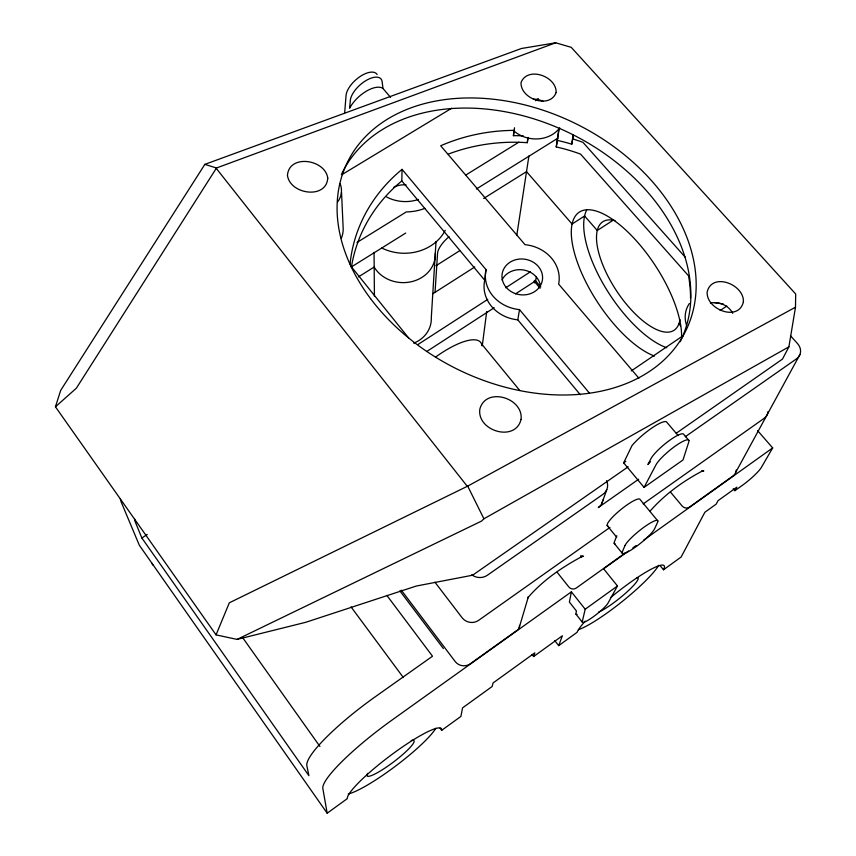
<?xml version="1.0" encoding="UTF-8"?>
<svg xmlns="http://www.w3.org/2000/svg" width="856" height="856" viewBox="0 0 856 856"><rect width="100%" height="100%" fill="white"/><g stroke="black" fill="none" stroke-linecap="round" stroke-linejoin="round"><path stroke-width="1.28" d="M676.293 433.2L782.47 359.092L788.9 346.841L795.492 307.208L795.684 293.983L571.22 47.326L555.683 42.8L521.454 48.492L204.851 164.373L60.68 390.411L55.437 406.803L216.065 634.874L237.069 639.411L305.795 622.28L416.262 586.05L472.598 575.211L628.133 466.82M351.442 267.008A170.804 150.816 8.5 0 1 401.817 180.926L402.063 169.37L486.026 269.64A37.033 32.581 8.5 0 0 519.517 309.626L589.345 393.011M436.025 241.542L431.296 317.801A29.992 26.771 1.9 0 1 413.716 343.181M435.041 292.335L437.566 253.194A20.779 7.832 -40.4 0 1 449.015 236.705M344.668 112.853L346.038 95.637A19.667 9.427 -41.7 0 1 359.788 76.73A19.667 9.427 -41.7 0 1 377.111 74.461M580.293 394.702L517.784 319.834A36.573 32.271 8.5 0 1 484.731 280.233L486.026 269.64M482.27 345.738L486.711 311.552M523.294 135.858A171.992 151.63 8.5 0 0 513.407 135.676L514.531 127.758M559.096 128.796L557.417 140.405A171.992 151.63 8.5 0 1 571.787 144.204L573.071 135.066M571.787 144.204L573.37 135.002M690.557 297.824A170.804 150.816 8.5 0 0 688.556 275.835L580.55 154.101A170.804 150.816 8.5 0 0 556.25 146.932L558.85 128.967M448.351 154.091A170.804 150.816 8.5 0 1 527.264 142.695L528.045 137.452M527.264 142.695L528.056 137.57M516.778 235.443L528.912 155.963M513.407 135.676L514.221 130.465M517.784 319.834L519.517 309.626M556.25 146.932L557.417 140.405M534.54 282.897L535.011 280.297M515.462 293.929L535.631 280.854L536.337 277.012M628.55 550.975L603.619 568.791L617.476 585.975L608.049 603.041A16.574 2.611 -38.4 0 1 593.326 616.759A16.574 2.611 -38.4 0 1 582.283 621.659L585.194 609.226L571.391 591.838L569.39 602.1L576.441 611.002L575.885 613.57A16.542 2.707 -38.4 0 0 577.051 614.351M340.196 183.933C342.614 189.764 341.555 196.837 337.671 201.813M55.437 406.803L76.366 388.185L216.493 167.99L555.683 42.8M519.1 628.015L528.323 596.91L527.649 597.991C542.469 580.529 562.125 567.186 582.166 556.411L580.946 556.817L583.514 556.261L580.614 555.812M531.972 654.455L533.598 656.552L534.818 652.828L493.045 682.981L492.147 686.491L462.572 707.859L460.903 716.418L441.664 730.339A58.754 9.256 -37.1 0 0 394.916 752.274A58.754 9.256 -37.1 0 0 347.269 798.659L327.174 813.2L139.335 545.272L121.263 502.183A79.18 29.361 -35.3 0 1 120.375 498.759M602.035 502.943L606.776 489.643M554.699 640.523L558.701 645.638L562.36 635.773L533.598 656.552M616.834 535.77L614.351 541.955A20.865 3.799 -38.9 0 0 615.132 543.838M216.065 634.874L229.322 602.806L467.697 486.122L795.492 307.208M644.065 487.385L655.899 464.979A21.571 4.323 -39.6 0 1 675.673 445.805A21.571 4.323 -39.6 0 1 688.791 441.91L683.013 459.95L644.065 487.385L623.65 462.839L632.017 445.569A25.305 5.478 -39.6 0 1 651.234 428.439A25.305 5.478 -39.6 0 1 666.364 421.73L678.102 435.533M735.7 472.384L799.953 354.491M733.196 488.744L734.876 490.702L736.856 487.16L718.045 500.664L716.162 504.141L704.863 512.263L681.13 557.021L663.496 569.786A55.715 8.549 -38.6 0 0 610.788 597.413M757.624 430.632L772.679 447.923L761.359 467.44A20.03 3.231 -39.6 0 1 742.323 485.363L734.876 490.702M650.228 510.957C664.834 494.308 683.452 480.869 703.001 470.682L701.76 471.121L703.835 470.886L702.412 470.971M788.9 346.841L483.908 518.79L481.618 521.047L237.069 639.411M558.701 645.638L577.083 632.327A55.715 8.549 -38.6 0 1 585.204 621.178M585.194 609.226L617.476 585.975M625.725 552.666L576.206 588.072A5.329 5.018 22.5 0 1 568.78 586.916L557.138 572.268M571.391 591.838L392.219 719.928A84.541 14.424 -37 0 0 322.851 788.537L327.174 813.2M632.884 547.872L636.136 545.55M643.723 540.125L772.679 447.923M609.953 527.424L478.675 620.311A11.834 11.363 12.9 0 1 462.112 617.743L434.891 582.123M643.22 503.884L764.173 418.306A11.331 10.005 23.2 0 0 767.993 411.65M638.672 479.21L598.258 507.587A12.391 11.438 18.6 0 0 602.806 500.054M685.26 436.721L796.487 358.867A12.294 10.657 22.1 0 0 797.578 343.641L790.495 335.766M623.65 462.839L625.811 461.341M631.257 370.926L682.863 335.873M720.185 310.514L726.776 306.031M426.973 351.356L494.18 307.743M386.891 595.444L432.505 656.22L375.281 696.752A84.113 15.686 -36.9 0 0 306.855 765.82L308.92 775.686L141.861 537.996L147.275 534.486M418.252 344.315L487.76 299.375M505.703 287.776L530.367 271.834M612.843 220.42L597.263 230.499L584.584 216.001L572.076 224.037L526.526 171.628L483.64 198.474M432.815 293.758L474.78 266.965M435.982 265.745L459.672 250.733M358.397 276.916L374.168 267.04A32.4 28.419 2.1 0 0 411.276 281.742A32.4 28.419 2.1 0 0 435.297 253.258M351.356 266.965L405.712 233.067M476.396 188.994L557.759 138.255M357.005 242.462L406.29 211.924A47.337 40.585 2.2 0 0 424.822 208.393M465.578 175.191L518.843 142.192M341.897 174.656L451.722 108.209M714.107 302.628L723.256 303.987M204.851 164.373L216.493 167.99M685.346 257.314L582.968 142.353A172.966 152.293 8.5 0 0 572.814 138.94M678.883 323.868L680.563 325.783M638.886 378.213L558.636 284.096A37.033 32.581 8.5 0 0 525.017 244.666L440.69 145.766A172.966 152.293 8.5 0 1 514.114 130.369M688.898 440.455L683.784 434.441A21.539 4.408 -39.6 0 0 668.44 441.215A21.539 4.408 -39.6 0 0 650.817 458.923L647.906 464.541A25.423 5.147 -39.5 0 1 650.432 461.759M382.985 88.468A23.262 10.946 -41.5 0 0 366.229 91.25A23.262 10.946 -41.5 0 0 349.644 108.252L350.275 100.687A19.688 9.363 -41.7 0 1 366.058 80.528A19.688 9.363 -41.7 0 1 382.151 81.823L382.985 88.468L390.55 97.359M535.631 280.854L540.789 286.942M534.069 281.1L540.115 288.237M670.398 491.965L682.157 506.014A5.243 4.762 24.5 0 0 689.433 507.127L732.693 476.204A10.4 9.33 24.5 0 0 736.256 469.998M401.817 180.926L484.731 280.233M657.836 520.962L640.128 499.572A21.036 4.045 -39 0 0 620.076 510.208A21.036 4.045 -39 0 0 608.156 526.119M481.693 344.091L519.72 390.422M660.276 565.848L663.496 569.786M607.172 525.563L616.662 537.194M614.191 543.346L622.162 553.137M351.088 266.419L408.89 338.313M576.077 614.287L582.455 622.355M216.365 168.482L466.991 485.93M401.293 590.148L455.114 661.453A10.818 10.486 15 0 0 470.254 663.817L517.42 630.102A5.371 5.147 20.1 0 0 519.464 625.372M399.902 590.918L443.365 648.527M351.024 606.872L403.337 677.535M440.08 728.21L441.664 730.339M242.73 637.752L319.941 746.496M467.697 486.122L483.908 518.79M141.861 537.996L135.419 522.288A79.555 28.387 -35.5 0 1 134.585 518.95M341.523 192.183L343.085 226.551A31.469 27.36 -2.4 0 1 341.33 238.321M374.051 252.392L374.425 296.294M686.576 325.344A31.244 27.221 18.4 0 1 689.369 303.505M710.437 303.024A18.746 16.328 18.4 0 1 732.768 313.339M533.395 99.178A17.634 14.83 7.4 0 1 543.314 101.457M559.738 127.844A29.393 24.717 7.4 0 1 513.846 130.882M341.405 174.528A188.919 137.046 26.8 0 1 570.92 133.718A188.919 137.046 26.8 0 1 680.199 341.705M502.023 279.987A20.116 17.751 8.5 0 1 523.144 269.918A20.116 17.751 8.5 0 1 540.414 285.701M535.631 100.762A14.616 12.273 7.8 0 1 538.306 98.59M350.05 264.119A172.966 152.293 8.5 0 1 402.063 169.37M606.572 480.655A12.658 11.642 18.3 0 1 602.913 494.361L487.417 575.221A12.894 12.23 11.6 0 1 471.71 574.772M418.498 199.427A35.503 30.442 2.2 0 1 386.634 196.998M679.974 319.555A64.906 26.418 56.7 0 1 616.331 290.526A64.906 26.418 56.7 0 1 615.015 220.613M666.781 347.771A85.675 34.893 56.7 0 1 603.929 285.134A85.675 34.893 56.7 0 1 586.66 210.105M654.551 356.075A85.889 34.208 56.7 0 1 574.633 253.665A85.889 34.208 56.7 0 1 617.39 222.902A85.889 34.208 56.7 0 1 681.579 336.633M393.771 187.282A19.752 17.077 2.2 0 1 406.076 184.875M445.238 230.307A45.208 39.226 2.2 0 1 381.84 248.047M435.404 357.198A52.794 17.067 -38.9 0 1 481.96 345.599M152.967 565.088A78.688 26.129 -35.6 0 1 151.833 563.087M636.95 577.64A27.809 4.376 -38.6 0 1 626.464 592.427A27.809 4.376 -38.6 0 1 598.569 612.147M658.703 565.26A55.64 8.774 -38.6 0 1 622.451 601.319A55.64 8.774 -38.6 0 1 578.41 629.684M411.233 740.494A29.329 4.74 -37 0 1 393.45 762.043A29.329 4.74 -37 0 1 367.705 773.343M435.832 728.274A58.679 9.491 -37 0 1 395.301 766.291A58.679 9.491 -37 0 1 348.274 793.994M327.762 178.091C326.382 199.812 289.713 194.312 287.455 175.277C289.178 153.823 325.237 159.302 327.762 178.091M743.404 301.708C738.995 322.166 706.114 309.69 707.163 292.014C711.86 271.876 744.142 284.235 743.404 301.708M521.058 419.387C515.526 442.616 476.803 431.071 479.831 409.179C485.694 386.366 523.658 397.751 521.058 419.387M556.133 92.523C549.905 109.386 520.127 98.889 521.058 82.497C527.521 65.923 556.775 76.28 556.133 92.523M624.923 545.689L622.344 551.788A20.908 3.649 -38.9 0 0 635.484 547.07A20.908 3.649 -38.9 0 0 654.637 528.719L657.536 522.417A21.143 3.724 -39 0 0 644.375 526.922A21.143 3.724 -39 0 0 624.923 545.689M370.552 298.626A189.005 136.286 26.8 0 0 680.081 340.838A189.005 136.286 26.8 0 0 499.251 99.959A189.005 136.286 26.8 0 0 370.552 298.626M506.228 287.423A20.373 17.922 8.5 0 0 541.099 284.353A20.373 17.922 8.5 0 0 519.528 259.058A20.373 17.922 8.5 0 0 506.228 287.423"/></g></svg>
